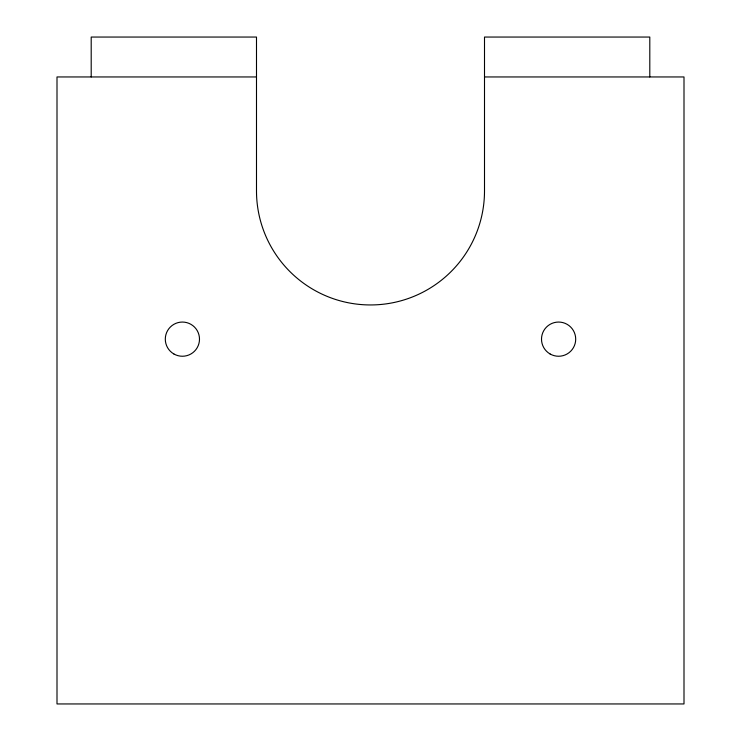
<?xml version="1.0" encoding="UTF-8"?>
<svg xmlns="http://www.w3.org/2000/svg" width="741" height="741" viewBox="0 0 741 741"><rect width="100%" height="100%" fill="white"/><g stroke="black" fill="none" stroke-linecap="round" stroke-linejoin="round"><path stroke-width="1.11" d="M256.497 76.953L57.001 76.953L57.001 703.95L683.999 703.95L683.999 76.953L484.503 76.953M649.801 76.953L649.801 37.05L484.503 37.05L484.503 190.946A114.003 114.003 0 0 1 370.5 304.949A114.003 114.003 0 0 1 256.497 190.946L256.497 37.05L91.199 37.05L91.199 76.953M550.054 353.957A17.099 17.099 0 0 0 575.701 339.146A17.099 17.099 0 0 0 550.054 324.345A17.099 17.099 0 0 0 550.054 353.957M173.848 353.957A17.099 17.099 0 0 0 199.496 339.146A17.099 17.099 0 0 0 173.848 324.345A17.099 17.099 0 0 0 173.848 353.957"/></g></svg>
